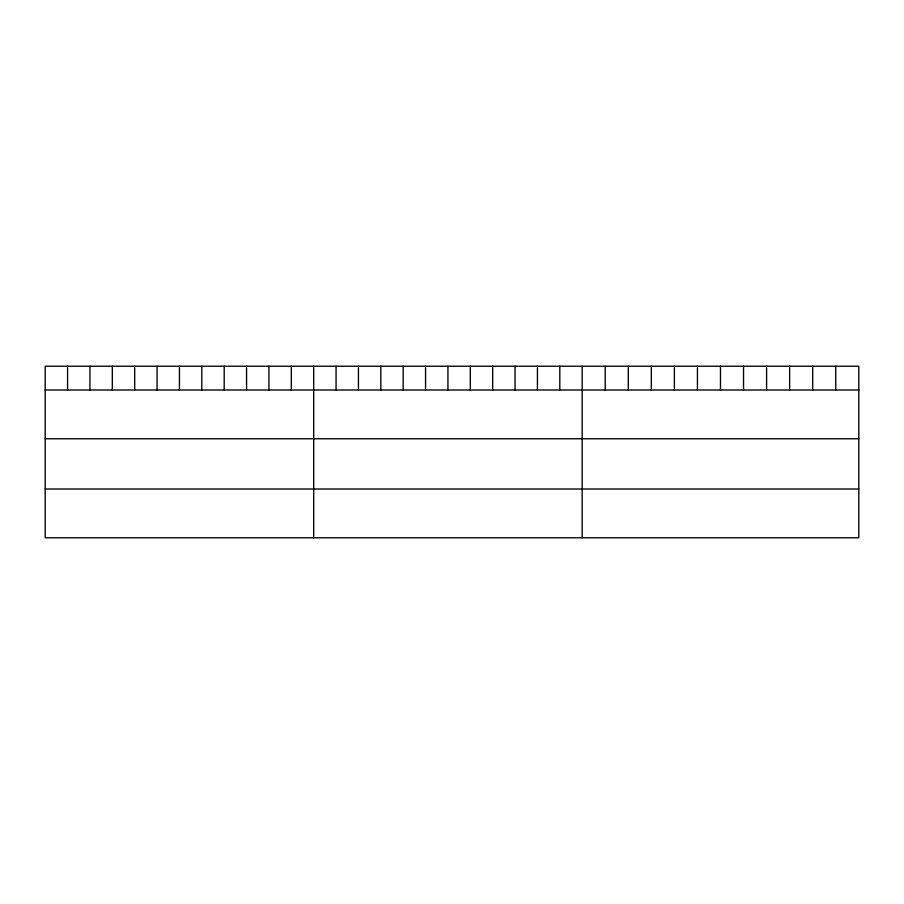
<?xml version="1.0" encoding="UTF-8"?>
<svg xmlns="http://www.w3.org/2000/svg" width="904" height="904" viewBox="0 0 904 904"><rect width="100%" height="100%" fill="white"/><g stroke="black" fill="none" stroke-linecap="round" stroke-linejoin="round"><path stroke-width="1.36" d="M858.8 389.997L858.8 537.778L45.2 537.778L45.2 366.222L858.8 366.222L858.8 389.997L45.2 389.997M45.2 438.756L858.8 438.756M45.2 489.007L858.8 489.007M835.748 366.222L835.748 389.997M812.696 366.222L812.696 389.997M789.644 366.222L789.644 389.997M766.592 366.222L766.592 389.997M743.54 366.222L743.54 389.997M720.488 366.222L720.488 389.997M697.436 366.222L697.436 389.997M674.384 366.222L674.384 389.997M651.332 366.222L651.332 389.997M628.28 366.222L628.28 389.997M605.228 366.222L605.228 389.997M582.176 366.222L582.176 537.778M559.802 366.222L559.802 389.997M537.428 366.222L537.428 389.997M515.054 366.222L515.054 389.997M492.68 366.222L492.68 389.997M470.306 366.222L470.306 389.997M447.932 366.222L447.932 389.997M425.558 366.222L425.558 389.997M403.184 366.222L403.184 389.997M380.81 366.222L380.81 389.997M358.436 366.222L358.436 389.997M336.062 366.222L336.062 389.997M313.688 366.222L313.688 537.778M291.314 366.222L291.314 389.997M268.94 366.222L268.94 389.997M246.566 366.222L246.566 389.997M224.192 366.222L224.192 389.997M201.818 366.222L201.818 389.997M179.444 366.222L179.444 389.997M157.07 366.222L157.07 389.997M134.696 366.222L134.696 389.997M112.322 366.222L112.322 389.997M89.948 366.222L89.948 389.997M67.574 366.222L67.574 389.997"/></g></svg>
